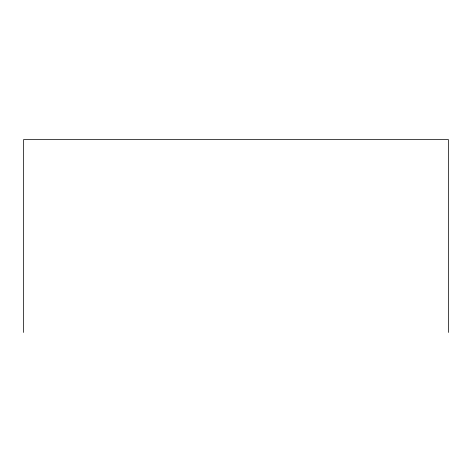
<?xml version="1.0" encoding="UTF-8"?>
<svg xmlns="http://www.w3.org/2000/svg" width="472" height="472" viewBox="0 0 472 472"><rect width="100%" height="100%" fill="white"/><g stroke="black" fill="none" stroke-linecap="round" stroke-linejoin="round"><path stroke-width="0.71" d="M448.4 332.447L448.4 139.553L23.6 139.553L23.6 332.447"/></g></svg>
